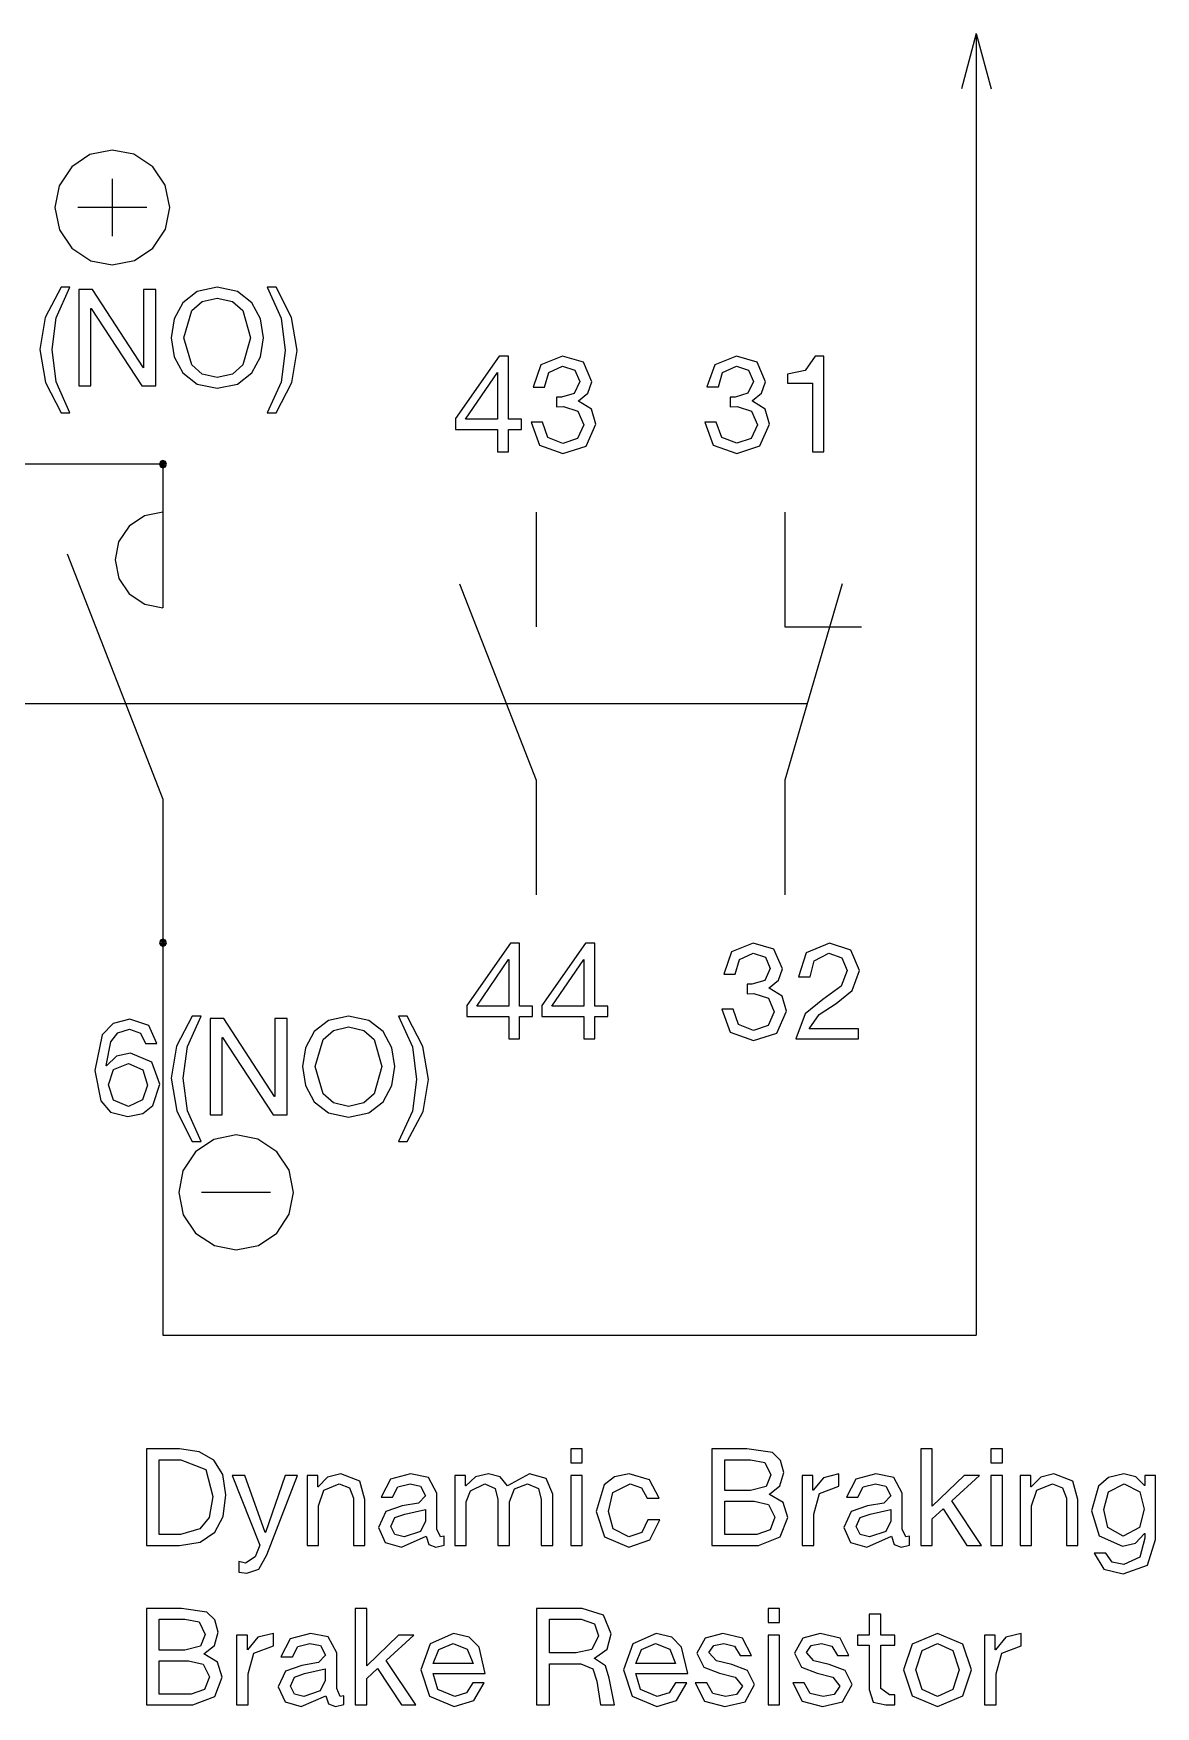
# Model space of a CAD drawing. Extents: x -212 to 220, y 7 to 294.
# Drawn here: x 71.04 to 96.81, y 205.69 to 244.12 of the extents above; entities that cross this region are included whole.
import ezdxf

# ---------------------------------------------------------------- set-up
doc = ezdxf.new("R2010")
doc.units = 0

msp = doc.modelspace()

# ---------------------------------------------------------------- linework, layer by layer
at = {"layer": 'Layer 1'}
for p, q in [((92.6968, 244.118), (92.355665, 242.844122)), ((92.6968, 244.118), (93.038641, 242.844122)), ((92.6968, 244.118), (92.6968, 214.221208)), ((72.340077, 241.335977), (71.92111, 241.053402)), ((72.8535, 241.439693), (72.340077, 241.335977)), ((73.349593, 241.34312), (72.8535, 241.439693)), ((73.78589, 241.053402), (73.349593, 241.34312)), ((71.92111, 241.053402), (71.630775, 240.616973)), ((74.068596, 240.634171), (73.78589, 241.053402)), ((71.630775, 240.616973), (71.534114, 240.121013)), ((72.8535, 240.78), (72.8535, 239.46132)), ((74.17218, 240.121013), (74.068596, 240.634171)), ((71.534114, 240.121013), (71.638051, 239.607369)), ((73.644779, 240.121013), (72.061868, 240.121013)), ((74.075608, 239.624258), (74.17218, 240.12066)), ((71.638051, 239.607369), (71.92111, 239.187917)), ((73.78589, 239.187917), (74.075608, 239.624258)), ((71.92111, 239.187917), (72.35701, 238.898508)), ((73.366923, 238.905519), (73.78589, 239.187917)), ((72.35701, 238.898508), (72.8535, 238.801979)), ((72.8535, 238.801979), (73.366923, 238.905519)), ((71.676117, 238.287926), (71.314383, 237.598048)), ((71.56398, 237.588746), (71.878689, 238.287926)), ((71.878689, 238.287926), (71.676117, 238.287926)), ((72.400619, 238.238317), (72.086427, 238.238317)), ((72.086427, 238.238317), (72.086427, 236.022437)), ((73.566436, 236.439981), (72.400619, 238.238317)), ((73.85169, 238.238317), (73.570571, 238.238317)), ((73.570571, 238.238317), (73.570571, 236.439981)), ((73.85169, 236.022437), (73.85169, 238.238317)), ((75.264521, 238.287926), (74.802664, 238.191356)), ((75.727024, 238.191356), (75.264521, 238.287926)), ((76.613273, 238.287926), (76.410702, 238.287926)), ((76.410702, 238.287926), (76.729028, 237.580994)), ((76.968806, 237.593397), (76.613273, 238.287926)), ((74.471806, 237.933944), (74.272723, 237.564135)), ((74.802664, 238.191356), (74.471806, 237.933944)), ((74.680579, 237.75256), (74.91829, 237.960557)), ((74.91829, 237.960557), (75.264521, 238.03988)), ((75.264521, 238.03988), (75.612496, 237.960557)), ((75.612496, 237.960557), (75.850014, 237.75256)), ((76.059303, 237.933944), (75.727024, 238.191356)), ((76.259807, 237.564135), (76.059303, 237.933944)), ((71.314383, 237.598048), (71.188293, 236.86166)), ((71.469412, 236.86166), (71.56398, 237.588746)), ((72.363412, 236.022437), (72.363412, 237.800102)), ((72.363412, 237.800102), (72.37168, 237.800102)), ((72.37168, 237.800102), (73.52923, 236.022437)), ((74.272723, 237.564135), (74.20619, 237.130377)), ((74.499711, 237.130377), (74.680579, 237.75256)), ((75.850014, 237.75256), (76.029331, 237.130377)), ((76.326986, 237.130377), (76.259807, 237.564135)), ((76.729028, 237.580994), (76.824112, 236.836855)), ((77.101097, 236.836855), (76.968806, 237.593397)), ((74.20619, 237.130377), (74.272723, 236.694229)), ((74.20619, 237.130377), (74.20619, 237.130377)), ((74.680579, 236.506127), (74.499711, 237.130377)), ((74.499711, 237.130377), (74.499711, 237.130377)), ((76.029331, 237.130377), (75.850014, 236.506127)), ((76.259807, 236.694229), (76.326986, 237.130377)), ((71.188293, 236.86166), (71.320584, 236.104602)), ((71.56398, 236.117004), (71.469412, 236.86166)), ((74.272723, 236.694229), (74.471806, 236.323193)), ((76.059303, 236.323193), (76.259807, 236.694229)), ((76.824112, 236.836855), (76.729028, 236.109253)), ((76.976558, 236.098401), (77.101097, 236.836855)), ((81.73954, 236.70886), (80.739087, 235.278459)), ((81.95038, 236.70886), (81.73954, 236.70886)), ((81.95038, 235.257789), (81.95038, 236.70886)), ((83.195779, 236.708861), (82.698653, 236.509908)), ((83.673268, 236.566752), (83.195779, 236.708861)), ((87.185324, 236.710144), (86.688198, 236.51119)), ((87.662814, 236.568034), (87.185324, 236.710144)), ((88.992962, 236.710145), (88.76817, 236.379416)), ((89.195533, 236.710145), (88.992962, 236.710145)), ((89.195533, 234.5108), (89.195533, 236.710145)), ((73.570571, 236.439981), (73.566436, 236.439981)), ((74.471806, 236.323193), (74.802664, 236.065328)), ((74.91829, 236.296709), (74.680579, 236.506127)), ((75.850014, 236.506127), (75.612496, 236.296709)), ((75.727024, 236.065328), (76.059303, 236.323193)), ((80.966463, 235.257789), (81.698199, 236.332656)), ((81.698199, 236.332656), (81.702333, 236.332656)), ((81.702333, 236.332656), (81.702333, 235.257789)), ((82.698653, 236.509908), (82.517786, 235.997795)), ((82.782368, 235.997795), (82.880553, 236.333691)), ((82.880553, 236.333691), (83.195779, 236.477352)), ((83.195779, 236.477352), (83.475865, 236.386401)), ((83.475865, 236.386401), (83.588519, 236.121818)), ((83.865504, 236.117684), (83.673268, 236.566752)), ((86.688198, 236.51119), (86.507331, 235.999078)), ((86.771914, 235.999078), (86.870099, 236.334974)), ((86.870099, 236.334974), (87.185324, 236.478634)), ((87.185324, 236.478634), (87.46541, 236.387684)), ((87.46541, 236.387684), (87.578064, 236.123101)), ((87.85505, 236.118967), (87.662814, 236.568034)), ((88.76817, 236.379416), (88.360444, 236.296734)), ((71.320584, 236.104602), (71.676117, 235.406455)), ((71.878689, 235.406455), (71.56398, 236.117004)), ((72.086427, 236.022437), (72.363412, 236.022437)), ((73.52923, 236.022437), (73.85169, 236.022437)), ((74.802664, 236.065328), (75.264521, 235.968693)), ((75.264521, 236.21674), (74.91829, 236.296709)), ((75.612496, 236.296709), (75.264521, 236.21674)), ((75.264521, 235.968693), (75.727024, 236.065328)), ((76.729028, 236.109253), (76.410702, 235.406455)), ((76.613273, 235.406455), (76.976558, 236.098401)), ((82.517786, 235.997795), (82.782368, 235.997795)), ((83.588519, 236.121818), (83.461395, 235.852068)), ((83.776621, 235.857236), (83.865504, 236.117684)), ((86.507331, 235.999078), (86.771914, 235.999078)), ((87.578064, 236.123101), (87.450941, 235.853351)), ((87.766166, 235.858518), (87.85505, 236.118967)), ((88.360444, 236.296734), (88.360444, 236.085895)), ((88.360444, 236.085895), (88.93095, 236.085895)), ((88.93095, 236.085895), (88.93095, 234.5108)), ((83.16684, 235.762151), (83.055219, 235.766286)), ((83.055219, 235.766286), (83.055219, 235.543042)), ((83.055219, 235.543042), (83.212315, 235.551311)), ((83.461395, 235.852068), (83.16684, 235.762151)), ((83.212315, 235.551311), (83.543561, 235.444341)), ((83.563714, 235.683603), (83.776621, 235.857236)), ((83.563714, 235.675334), (83.563714, 235.683603)), ((83.86137, 235.486199), (83.563714, 235.675334)), ((87.156386, 235.763434), (87.044765, 235.767568)), ((87.044765, 235.767568), (87.044765, 235.544327)), ((87.044765, 235.544327), (87.201861, 235.552595)), ((87.450941, 235.853351), (87.156386, 235.763434)), ((87.201861, 235.552595), (87.533106, 235.445625)), ((87.55326, 235.684886), (87.766166, 235.858518)), ((87.55326, 235.676618), (87.55326, 235.684886)), ((87.850915, 235.487483), (87.55326, 235.676618)), ((71.676117, 235.406455), (71.878689, 235.406455)), ((76.410702, 235.406455), (76.613273, 235.406455)), ((80.739087, 235.278459), (80.739087, 235.026279)), ((81.702333, 235.257789), (80.966463, 235.257789)), ((82.248035, 235.257789), (81.95038, 235.257789)), ((82.248035, 235.026279), (82.248035, 235.257789)), ((82.732759, 235.18751), (82.472311, 235.18751)), ((82.472311, 235.18751), (82.666097, 234.660928)), ((82.859883, 234.838695), (82.732759, 235.18751)), ((83.543561, 235.444341), (83.679469, 235.129632)), ((83.960588, 235.142035), (83.86137, 235.486199)), ((86.722305, 235.188794), (86.461856, 235.188794)), ((86.461856, 235.188794), (86.655642, 234.662212)), ((86.849428, 234.839978), (86.722305, 235.188794)), ((87.533106, 235.445625), (87.669015, 235.130916)), ((87.950134, 235.143318), (87.850915, 235.487483)), ((80.739087, 235.026279), (81.702333, 235.026279)), ((81.702333, 235.026279), (81.702333, 234.509516)), ((81.95038, 234.509516), (81.95038, 235.026279)), ((81.95038, 235.026279), (82.248035, 235.026279)), ((83.204047, 234.70382), (82.859883, 234.838695)), ((83.537876, 234.817507), (83.204047, 234.70382)), ((83.679469, 235.129632), (83.537876, 234.817507)), ((83.735796, 234.642841), (83.960588, 235.142035)), ((87.193593, 234.705103), (86.849428, 234.839978)), ((87.527422, 234.818791), (87.193593, 234.705103)), ((87.669015, 235.130916), (87.527422, 234.818791)), ((87.725342, 234.644125), (87.950134, 235.143318)), ((81.702333, 234.509516), (81.95038, 234.509516)), ((82.666097, 234.660928), (83.204047, 234.47231)), ((83.204047, 234.47231), (83.735796, 234.642841)), ((86.655642, 234.662212), (87.193593, 234.473593)), ((87.193593, 234.473593), (87.725342, 234.644125)), ((88.93095, 234.5108), (89.195533, 234.5108)), ((74.017113, 234.226), (69.9503, 234.226)), ((73.958855, 234.284308), (73.934514, 234.226099)), ((73.934514, 234.226099), (73.958855, 234.167891)), ((73.970497, 234.272666), (73.951094, 234.226099)), ((73.951094, 234.226099), (73.970497, 234.179533)), ((74.017416, 234.308649), (73.958855, 234.284308)), ((73.958855, 234.167891), (74.017416, 234.143902)), ((73.982139, 234.261377), (73.968027, 234.226099)), ((73.968027, 234.226099), (73.982139, 234.191175)), ((74.017416, 234.292069), (73.970497, 234.272666)), ((73.970497, 234.179533), (74.017416, 234.16013)), ((74.017416, 234.275841), (73.982139, 234.261377)), ((73.982139, 234.191175), (74.017416, 234.176711)), ((73.994133, 234.249736), (73.983902, 234.226099)), ((73.983902, 234.226099), (73.994133, 234.202816)), ((74.017416, 234.259261), (73.994133, 234.249736)), ((73.994133, 234.202816), (74.017416, 234.193291)), ((74.005422, 234.237741), (74.000836, 234.226099)), ((74.000836, 234.226099), (74.005422, 234.214458)), ((74.017416, 234.24268), (74.005422, 234.237741)), ((74.005422, 234.214458), (74.017416, 234.209872)), ((74.075624, 234.284308), (74.017416, 234.308649)), ((74.063983, 234.272666), (74.017416, 234.292069)), ((74.052341, 234.261377), (74.017416, 234.275841)), ((74.040699, 234.249736), (74.017416, 234.259261)), ((74.028352, 234.237741), (74.017416, 234.24268)), ((74.017416, 234.209872), (74.028352, 234.214458)), ((74.017416, 234.193291), (74.040699, 234.202816)), ((74.017416, 234.176711), (74.052341, 234.191175)), ((74.017416, 234.16013), (74.063983, 234.179533)), ((74.017416, 234.143902), (74.075624, 234.167891)), ((74.017473, 234.226166), (74.017473, 230.928759)), ((74.033644, 234.226099), (74.028352, 234.237741)), ((74.028352, 234.214458), (74.033644, 234.226099)), ((74.050224, 234.226099), (74.040699, 234.249736)), ((74.040699, 234.202816), (74.050224, 234.226099)), ((74.066805, 234.226099), (74.052341, 234.261377)), ((74.052341, 234.191175), (74.066805, 234.226099)), ((74.083033, 234.226099), (74.063983, 234.272666)), ((74.063983, 234.179533), (74.083033, 234.226099)), ((74.099613, 234.226099), (74.075624, 234.284308)), ((74.075624, 234.167891), (74.099613, 234.226099)), ((73.589554, 233.040659), (73.239952, 232.80518)), ((74.017473, 233.126913), (73.589554, 233.040659)), ((82.5847, 233.127), (82.5847, 230.488934)), ((88.300014, 233.126938), (88.300014, 230.488872)), ((73.239952, 232.80518), (72.998476, 232.441467)), ((71.818614, 232.163479), (74.017473, 226.532099)), ((72.998476, 232.441467), (72.917867, 232.028012)), ((72.917867, 232.028012), (73.004297, 231.600138)), ((73.004297, 231.600138), (73.239952, 231.250845)), ((80.826459, 231.477062), (82.5847, 226.9721)), ((89.6194, 231.477), (88.300014, 226.972038)), ((73.239952, 231.250845), (73.603445, 231.009369)), ((73.603445, 231.009369), (74.017473, 230.928759)), ((88.300014, 230.488872), (90.058255, 230.488872)), ((33.6785, 228.73), (88.815076, 228.73)), ((82.5847, 226.9721), (82.5847, 224.334033)), ((88.300014, 226.972038), (88.300014, 224.333971)), ((74.017473, 226.532099), (74.017473, 223.234693)), ((73.958855, 223.292835), (73.934514, 223.234626)), ((73.970497, 223.281546), (73.951094, 223.234626)), ((74.017416, 223.317176), (73.958855, 223.292835)), ((73.982139, 223.269904), (73.968027, 223.234626)), ((74.017416, 223.300596), (73.970497, 223.281546)), ((74.017416, 223.284015), (73.982139, 223.269904)), ((73.994133, 223.25791), (73.983902, 223.234626)), ((74.017416, 223.267788), (73.994133, 223.25791)), ((74.005422, 223.246268), (74.000836, 223.234626)), ((74.017416, 223.251207), (74.005422, 223.246268)), ((74.075624, 223.292835), (74.017416, 223.317176)), ((74.063983, 223.281546), (74.017416, 223.300596)), ((74.052341, 223.269904), (74.017416, 223.284015)), ((74.040699, 223.25791), (74.017416, 223.267788)), ((74.028352, 223.246268), (74.017416, 223.251207)), ((74.033644, 223.234626), (74.028352, 223.246268)), ((74.050224, 223.234626), (74.040699, 223.25791)), ((74.066805, 223.234626), (74.052341, 223.269904)), ((74.083033, 223.234626), (74.063983, 223.281546)), ((74.099613, 223.234626), (74.075624, 223.292835)), ((73.934514, 223.234626), (73.958855, 223.176771)), ((73.951094, 223.234626), (73.970497, 223.188413)), ((73.958855, 223.176771), (74.017416, 223.152429)), ((73.968027, 223.234626), (73.982139, 223.199702)), ((73.970497, 223.188413), (74.017416, 223.168657)), ((73.982139, 223.199702), (74.017416, 223.185238)), ((73.983902, 223.234626), (73.994133, 223.211343)), ((73.994133, 223.211343), (74.017416, 223.201818)), ((74.000836, 223.234626), (74.005422, 223.222985)), ((74.005422, 223.222985), (74.017416, 223.218399)), ((74.017113, 223.234527), (74.017113, 214.221427)), ((74.017416, 223.218399), (74.028352, 223.222985)), ((74.017416, 223.201818), (74.040699, 223.211343)), ((74.017416, 223.185238), (74.052341, 223.199702)), ((74.017416, 223.168657), (74.063983, 223.188413)), ((74.017416, 223.152429), (74.075624, 223.176771)), ((74.028352, 223.222985), (74.033644, 223.234626)), ((74.040699, 223.211343), (74.050224, 223.234626)), ((74.052341, 223.199702), (74.066805, 223.234626)), ((74.063983, 223.188413), (74.083033, 223.234626)), ((74.075624, 223.176771), (74.099613, 223.234626)), ((81.996888, 223.227542), (80.996435, 221.797141)), ((82.207728, 223.227542), (81.996888, 223.227542)), ((82.207728, 221.776471), (82.207728, 223.227542)), ((83.721844, 223.227542), (82.72139, 221.797141)), ((83.932683, 223.227542), (83.721844, 223.227542)), ((83.932683, 221.776471), (83.932683, 223.227542)), ((87.075637, 223.028588), (86.89477, 222.516475)), ((87.572763, 223.227542), (87.075637, 223.028588)), ((87.257538, 222.852372), (87.572763, 222.996032)), ((88.050252, 223.085432), (87.572763, 223.227542)), ((87.572763, 222.996032), (87.852849, 222.905081)), ((87.852849, 222.905081), (87.965503, 222.640499)), ((88.242488, 222.636365), (88.050252, 223.085432)), ((88.787673, 223.006367), (88.615591, 222.45033)), ((89.322523, 223.227542), (88.787673, 223.006367)), ((88.975258, 222.820849), (89.305987, 222.996032)), ((89.305987, 222.996032), (89.60726, 222.885962)), ((89.811898, 223.064762), (89.322523, 223.227542)), ((89.60726, 222.885962), (89.7318, 222.599158)), ((90.012919, 222.595024), (89.811898, 223.064762)), ((81.223811, 221.776471), (81.955547, 222.851338)), ((81.955547, 222.851338), (81.959682, 222.851338)), ((81.959682, 222.851338), (81.959682, 221.776471)), ((82.948766, 221.776471), (83.680503, 222.851338)), ((83.680503, 222.851338), (83.684637, 222.851338)), ((83.684637, 222.851338), (83.684637, 221.776471)), ((86.89477, 222.516475), (87.159353, 222.516475)), ((87.159353, 222.516475), (87.257538, 222.852372)), ((87.965503, 222.640499), (87.838379, 222.370748)), ((88.153605, 222.375916), (88.242488, 222.636365)), ((88.880174, 222.45033), (88.975258, 222.820849)), ((89.7318, 222.599158), (89.590207, 222.23484)), ((89.848588, 222.136655), (90.012919, 222.595024)), ((87.543824, 222.280831), (87.432204, 222.284966)), ((87.432204, 222.284966), (87.432204, 222.061724)), ((87.838379, 222.370748), (87.543824, 222.280831)), ((87.940699, 222.202283), (88.153605, 222.375916)), ((87.940699, 222.194015), (87.940699, 222.202283)), ((88.238354, 222.00488), (87.940699, 222.194015)), ((88.615591, 222.45033), (88.880174, 222.45033)), ((89.590207, 222.23484), (89.169561, 221.929433)), ((89.479619, 221.842617), (89.848588, 222.136655)), ((80.996435, 221.797141), (80.996435, 221.544961)), ((81.959682, 221.776471), (81.223811, 221.776471)), ((82.505383, 221.776471), (82.207728, 221.776471)), ((82.505383, 221.544961), (82.505383, 221.776471)), ((82.72139, 221.797141), (82.72139, 221.544961)), ((83.684637, 221.776471), (82.948766, 221.776471)), ((84.230339, 221.776471), (83.932683, 221.776471)), ((84.230339, 221.544961), (84.230339, 221.776471)), ((87.109743, 221.706191), (86.849295, 221.706191)), ((86.849295, 221.706191), (87.04308, 221.179609)), ((87.236867, 221.357376), (87.109743, 221.706191)), ((87.432204, 222.061724), (87.589299, 222.069992)), ((87.589299, 222.069992), (87.920545, 221.963022)), ((87.920545, 221.963022), (88.056453, 221.648314)), ((88.337573, 221.660716), (88.238354, 222.00488)), ((89.169561, 221.929433), (88.762352, 221.601288)), ((89.085846, 221.589919), (89.479619, 221.842617)), ((72.870163, 221.383569), (72.622311, 221.12002)), ((73.25948, 221.482788), (72.870163, 221.383569)), ((73.695111, 221.334993), (73.25948, 221.482788)), ((73.879596, 220.920549), (73.695111, 221.334993)), ((74.690914, 221.548933), (74.32918, 220.859054)), ((74.578776, 220.849753), (74.893485, 221.548933)), ((74.893485, 221.548933), (74.690914, 221.548933)), ((75.102258, 221.499324), (75.102257, 219.283444)), ((75.41645, 221.499324), (75.102258, 221.499324)), ((76.582267, 219.700988), (75.41645, 221.499324)), ((76.867521, 221.499324), (76.586402, 221.499324)), ((76.586402, 221.499324), (76.586402, 219.700988)), ((76.867521, 219.283444), (76.867521, 221.499324)), ((77.818494, 221.452363), (77.487636, 221.194951)), ((78.280351, 221.548933), (77.818494, 221.452363)), ((78.742854, 221.452363), (78.280351, 221.548933)), ((79.075133, 221.194951), (78.742854, 221.452363)), ((79.629103, 221.548933), (79.426532, 221.548933)), ((79.426532, 221.548933), (79.744858, 220.842001)), ((79.984636, 220.854404), (79.629103, 221.548933)), ((80.996435, 221.544961), (81.959681, 221.544961)), ((81.959681, 221.544961), (81.959681, 221.028198)), ((82.207728, 221.028198), (82.207728, 221.544961)), ((82.207728, 221.544961), (82.505383, 221.544961)), ((82.72139, 221.544961), (83.684637, 221.544961)), ((83.684637, 221.544961), (83.684637, 221.028198)), ((83.932683, 221.028198), (83.932683, 221.544961)), ((83.932683, 221.544961), (84.230339, 221.544961)), ((87.581031, 221.222501), (87.236867, 221.357376)), ((87.91486, 221.336189), (87.581031, 221.222501)), ((88.056453, 221.648314), (87.91486, 221.336189)), ((88.112781, 221.161523), (88.337573, 221.660716)), ((88.762352, 221.601288), (88.55358, 221.028198)), ((88.859503, 221.259708), (89.085846, 221.589919)), ((72.622311, 221.12002), (72.453329, 220.304568)), ((72.713778, 220.416189), (72.817647, 220.960858)), ((72.817647, 220.960858), (72.977133, 221.168468)), ((72.977133, 221.168468), (73.247078, 221.251279)), ((73.247078, 221.251279), (73.502875, 221.160329)), ((73.502875, 221.160329), (73.619147, 220.92055)), ((75.379242, 219.283444), (75.379242, 221.061109)), ((75.379242, 221.061109), (75.387511, 221.061109)), ((75.387511, 221.061109), (76.545061, 219.283444)), ((77.487636, 221.194951), (77.288553, 220.825142)), ((77.515541, 220.391384), (77.696408, 221.013567)), ((77.696408, 221.013567), (77.93412, 221.221564)), ((77.93412, 221.221564), (78.280351, 221.300887)), ((78.280351, 221.300887), (78.628326, 221.221564)), ((78.628326, 221.221564), (78.865844, 221.013567)), ((78.865844, 221.013567), (79.045161, 220.391384)), ((79.275637, 220.825142), (79.075133, 221.194951)), ((81.959681, 221.028198), (82.207728, 221.028198)), ((83.684637, 221.028198), (83.932683, 221.028198)), ((87.04308, 221.179609), (87.581031, 220.990991)), ((87.581031, 220.990991), (88.112781, 221.161523)), ((88.55358, 221.028198), (89.988114, 221.028198)), ((89.988114, 221.259708), (88.859503, 221.259708)), ((89.988114, 221.028198), (89.988114, 221.259708)), ((72.953556, 220.628578), (72.722046, 220.40792)), ((73.271882, 220.697308), (72.953556, 220.628578)), ((73.764874, 220.493703), (73.271882, 220.697308)), ((73.619147, 220.92055), (73.879596, 220.920549)), ((74.32918, 220.859054), (74.203089, 220.122667)), ((74.484209, 220.122667), (74.578776, 220.849753)), ((77.288553, 220.825142), (77.22202, 220.391384)), ((79.342816, 220.391384), (79.275637, 220.825142)), ((79.744858, 220.842001), (79.839942, 220.097862)), ((80.116927, 220.097862), (79.984636, 220.854404)), ((72.453329, 220.304568), (72.586654, 219.60177)), ((72.722046, 220.40792), (72.713778, 220.416189)), ((72.763387, 219.969705), (72.881209, 220.321621)), ((72.881209, 220.321621), (73.222273, 220.465798)), ((73.222273, 220.465798), (73.555068, 220.318003)), ((73.222273, 220.465798), (73.222273, 220.465798)), ((73.555068, 220.318003), (73.664622, 219.965571)), ((73.941607, 219.986241), (73.764874, 220.493703)), ((77.22202, 220.391384), (77.288553, 219.955236)), ((77.22202, 220.391384), (77.22202, 220.391384)), ((77.696408, 219.767134), (77.515541, 220.391384)), ((77.515541, 220.391384), (77.515541, 220.391384)), ((79.045161, 220.391384), (78.865844, 219.767134)), ((79.275637, 219.955236), (79.342816, 220.391384)), ((72.88431, 219.621407), (72.763387, 219.969705)), ((73.664622, 219.965571), (73.550418, 219.62399)), ((73.783478, 219.495316), (73.941607, 219.986241)), ((74.203089, 220.122667), (74.335381, 219.365609)), ((74.578776, 219.378011), (74.484209, 220.122667)), ((77.288553, 219.955236), (77.487636, 219.5842)), ((79.075133, 219.5842), (79.275637, 219.955236)), ((79.839942, 220.097862), (79.744858, 219.37026)), ((79.992387, 219.359408), (80.116927, 220.097862)), ((72.586654, 219.60177), (72.816097, 219.346489)), ((73.222273, 219.477746), (72.88431, 219.621407)), ((73.550418, 219.62399), (73.222273, 219.477746)), ((73.557911, 219.316516), (73.783478, 219.495316)), ((76.586402, 219.700988), (76.582267, 219.700988)), ((77.487636, 219.5842), (77.818494, 219.326335)), ((77.93412, 219.557716), (77.696408, 219.767134)), ((78.280351, 219.477746), (77.93412, 219.557716)), ((78.628326, 219.557716), (78.280351, 219.477746)), ((78.865844, 219.767134), (78.628326, 219.557716)), ((78.742854, 219.326335), (79.075133, 219.5842)), ((72.816097, 219.346489), (73.209871, 219.246237)), ((73.209871, 219.246237), (73.557911, 219.316516)), ((74.335381, 219.365609), (74.690914, 218.667462)), ((74.893485, 218.667462), (74.578776, 219.378011)), ((75.102257, 219.283444), (75.379242, 219.283444)), ((76.545061, 219.283444), (76.867521, 219.283444)), ((77.818494, 219.326335), (78.280351, 219.2297)), ((78.280351, 219.2297), (78.742854, 219.326335)), ((79.744858, 219.37026), (79.426532, 218.667462)), ((79.629103, 218.667462), (79.992387, 219.359408)), ((74.690914, 218.667462), (74.893485, 218.667462)), ((75.183758, 218.716501), (74.764571, 218.433927)), ((75.696608, 218.820218), (75.183758, 218.716501)), ((76.193318, 218.723645), (75.696608, 218.820218)), ((76.629703, 218.433927), (76.193318, 218.723645)), ((79.426532, 218.667462), (79.629103, 218.667462)), ((74.764571, 218.433927), (74.474544, 217.997586)), ((76.91241, 218.014651), (76.629703, 218.433927)), ((74.474544, 217.997586), (74.377927, 217.501184)), ((77.015994, 217.501184), (76.91241, 218.014651)), ((74.377927, 217.501184), (74.481688, 216.987717)), ((76.488239, 217.501184), (74.905329, 217.501184)), ((76.919421, 217.004783), (77.015994, 217.501184)), ((74.481688, 216.987717), (74.764571, 216.568442)), ((76.629703, 216.568442), (76.919421, 217.004783)), ((74.764571, 216.568442), (75.200559, 216.279033)), ((76.210251, 216.286044), (76.629703, 216.568442)), ((75.200559, 216.279033), (75.696608, 216.182504)), ((75.696608, 216.182504), (76.210251, 216.286044)), ((74.017246, 214.22112), (92.696788, 214.22112)), ((74.394535, 211.611127), (73.637994, 211.611127)), ((73.637994, 211.611127), (73.637994, 209.395246)), ((73.931516, 211.363081), (74.427608, 211.363081)), ((73.931516, 209.643293), (73.931516, 211.363081)), ((74.848964, 211.546402), (74.394535, 211.611127)), ((74.427608, 211.363081), (74.998632, 211.136222)), ((75.183633, 211.350678), (74.848964, 211.546402)), ((75.390403, 211.021629), (75.183633, 211.350678)), ((83.64563, 211.611127), (83.381047, 211.611127)), ((83.381047, 211.611127), (83.381047, 211.288667)), ((83.64563, 211.288667), (83.64563, 211.611127)), ((87.428336, 211.611127), (86.62632, 211.611127)), ((86.62632, 211.611127), (86.62632, 209.395246)), ((86.919842, 211.363081), (87.506884, 211.363081)), ((86.919842, 210.656149), (86.919842, 211.363081)), ((88.01538, 211.528445), (87.428336, 211.611127)), ((87.506884, 211.363081), (87.838647, 211.302103)), ((88.199864, 211.346544), (88.01538, 211.528445)), ((88.275828, 211.065425), (88.199864, 211.346544)), ((91.685432, 211.611127), (91.420849, 211.611127)), ((91.420849, 211.611127), (91.420849, 209.395246)), ((91.685432, 210.296481), (91.685432, 211.611127)), ((93.295666, 211.611127), (93.031083, 211.611127)), ((93.031083, 211.611127), (93.031083, 211.288667)), ((93.295666, 211.288667), (93.295666, 211.611127)), ((74.998632, 211.136222), (75.163479, 210.515589)), ((75.461135, 210.55693), (75.390403, 211.021629)), ((75.900383, 210.999279), (75.602728, 210.999279)), ((75.602728, 210.999279), (76.23938, 209.403515)), ((76.367537, 209.688768), (75.900383, 210.999279)), ((76.826423, 210.999279), (76.375806, 209.688768)), ((76.404744, 209.180273), (77.103408, 210.999279)), ((77.103408, 210.999279), (76.826423, 210.999279)), ((77.575729, 210.999279), (77.327683, 210.999279)), ((77.327683, 210.999279), (77.327683, 209.395246)), ((77.575729, 210.742965), (77.575729, 210.999279)), ((77.799488, 210.964139), (77.583998, 210.742965)), ((78.104895, 211.036486), (77.799488, 210.964139)), ((78.537943, 210.871639), (78.104895, 211.036486)), ((79.705827, 211.036486), (79.239707, 210.916597)), ((80.116138, 210.956388), (79.705827, 211.036486)), ((80.309407, 210.594137), (80.116138, 210.956388)), ((80.966729, 210.999279), (80.718682, 210.999279)), ((80.718682, 210.999279), (80.718683, 209.395246)), ((80.966729, 210.763635), (80.966729, 210.999279)), ((81.194622, 210.966723), (80.974998, 210.763635)), ((81.491761, 211.036486), (81.194622, 210.966723)), ((81.760478, 210.972924), (81.491761, 211.036486)), ((81.929976, 210.763635), (81.760478, 210.972924)), ((82.434337, 211.036486), (81.929976, 210.763635)), ((82.820359, 210.928483), (82.434337, 211.036486)), ((83.381047, 211.288667), (83.64563, 211.288667)), ((83.64563, 210.999279), (83.381047, 210.999279)), ((83.381047, 210.999279), (83.381047, 209.395246)), ((83.64563, 209.395246), (83.64563, 210.999279)), ((84.389834, 210.969565), (84.153608, 210.786373)), ((84.722564, 211.036486), (84.389834, 210.969565)), ((85.190235, 210.903678), (84.722564, 211.036486)), ((87.838647, 211.302103), (87.978173, 211.011682)), ((87.978173, 211.011682), (87.868102, 210.747099)), ((88.187978, 210.761568), (88.275828, 211.065425)), ((88.945553, 210.999279), (88.697507, 210.999279)), ((88.697507, 210.999279), (88.697507, 209.395246)), ((88.945553, 210.660283), (88.945553, 210.999279)), ((89.186365, 210.947603), (88.949687, 210.660283)), ((89.540864, 211.036486), (89.186365, 210.947603)), ((89.540864, 210.755367), (89.540864, 211.036486)), ((90.39249, 211.036486), (89.92637, 210.916597)), ((90.8028, 210.956388), (90.39249, 211.036486)), ((90.996069, 210.594137), (90.8028, 210.956388)), ((92.417168, 210.999279), (91.685432, 210.296481)), ((92.131915, 210.41637), (92.768567, 210.999279)), ((92.768567, 210.999279), (92.417168, 210.999279)), ((93.031083, 211.288667), (93.295666, 211.288667)), ((93.295666, 210.999279), (93.031083, 210.999279)), ((93.031083, 210.999279), (93.031083, 209.395246)), ((93.295666, 209.395246), (93.295666, 210.999279)), ((93.95092, 210.999279), (93.702875, 210.999279)), ((93.702875, 210.999279), (93.702875, 209.395246)), ((93.95092, 210.742965), (93.95092, 210.999279)), ((94.17468, 210.964139), (93.959189, 210.742965)), ((94.480087, 211.036486), (94.17468, 210.964139)), ((94.913134, 210.871639), (94.480087, 211.036486)), ((95.731687, 210.957551), (95.503278, 210.755367)), ((96.081019, 211.036486), (95.731687, 210.957551)), ((96.361105, 210.96879), (96.081019, 211.036486)), ((96.560575, 210.767769), (96.361105, 210.96879)), ((96.812756, 210.999279), (96.56471, 210.999279)), ((96.56471, 210.999279), (96.56471, 210.767769)), ((96.812756, 209.531672), (96.812756, 210.999279)), ((77.583998, 210.742965), (77.575729, 210.742965)), ((77.592266, 210.300615), (77.709055, 210.661316)), ((77.709055, 210.661316), (78.067688, 210.804976)), ((78.067688, 210.804976), (78.303332, 210.71661)), ((78.303332, 210.71661), (78.390148, 210.482516)), ((78.654731, 210.449443), (78.537943, 210.871639)), ((79.239707, 210.916597), (79.027834, 210.499053)), ((79.292417, 210.499053), (79.413857, 210.740381)), ((79.413857, 210.740381), (79.693425, 210.804976)), ((79.693425, 210.804976), (79.933203, 210.757434)), ((79.933203, 210.757434), (80.048958, 210.536259)), ((80.309407, 209.77145), (80.309407, 210.594137)), ((80.974998, 210.763635), (80.966729, 210.763635)), ((80.983266, 210.3957), (81.079901, 210.645297)), ((81.079901, 210.645297), (81.409079, 210.804976)), ((81.409079, 210.804976), (81.64834, 210.704208)), ((81.64834, 210.704208), (81.710869, 210.445309)), ((81.975451, 210.3957), (82.089656, 210.693356)), ((82.089656, 210.693356), (82.392996, 210.804976)), ((82.392996, 210.804976), (82.644143, 210.699557)), ((82.644143, 210.699557), (82.703054, 210.445309)), ((82.967637, 210.569332), (82.820359, 210.928483)), ((82.967637, 209.395246), (82.967637, 210.569332)), ((84.153608, 210.786373), (83.966023, 210.176592)), ((84.247142, 210.176592), (84.352562, 210.613257)), ((84.352562, 210.613257), (84.743235, 210.804976)), ((84.743235, 210.804976), (85.009885, 210.71971)), ((85.009885, 210.71971), (85.140109, 210.482516)), ((85.41296, 210.482516), (85.190235, 210.903678)), ((87.506884, 210.656149), (86.919842, 210.656149)), ((87.868102, 210.747099), (87.506884, 210.656149)), ((87.9451, 210.569332), (88.187978, 210.761568)), ((87.9451, 210.565198), (87.9451, 210.569332)), ((88.258258, 210.379163), (87.9451, 210.565198)), ((88.949687, 210.660283), (88.945553, 210.660283)), ((88.96209, 210.110447), (89.091797, 210.584835)), ((89.091797, 210.584835), (89.540864, 210.755367)), ((89.92637, 210.916597), (89.714497, 210.499053)), ((89.97908, 210.499053), (90.100519, 210.740381)), ((90.100519, 210.740381), (90.380088, 210.804976)), ((90.380088, 210.804976), (90.619866, 210.757434)), ((90.619866, 210.757434), (90.735621, 210.536259)), ((90.996069, 209.77145), (90.996069, 210.594137)), ((93.959189, 210.742965), (93.95092, 210.742965)), ((93.967458, 210.300615), (94.084246, 210.661316)), ((94.084246, 210.661316), (94.44288, 210.804976)), ((94.44288, 210.804976), (94.678524, 210.71661)), ((94.678524, 210.71661), (94.76534, 210.482516)), ((95.029923, 210.449443), (94.913134, 210.871639)), ((95.503278, 210.755367), (95.341014, 210.188995)), ((95.622134, 210.222067), (95.732204, 210.628243)), ((95.732204, 210.628243), (96.093422, 210.804976)), ((96.093422, 210.804976), (96.448438, 210.623076)), ((96.448438, 210.623076), (96.552307, 210.230336)), ((96.56471, 210.767769), (96.560575, 210.767769)), ((75.163479, 210.515589), (75.075694, 210.03571)), ((75.398542, 210.061483), (75.461135, 210.55693)), ((77.592266, 209.395246), (77.592266, 210.300615)), ((78.390148, 210.482516), (78.390148, 209.395246)), ((78.654731, 209.395246), (78.654731, 210.449443)), ((79.027834, 210.499053), (79.292417, 210.499053)), ((79.50739, 210.300615), (79.134288, 210.170908)), ((79.888245, 210.365728), (79.50739, 210.300615)), ((79.569402, 210.114581), (80.044824, 210.222067)), ((80.048958, 210.536259), (79.888245, 210.365728)), ((80.044824, 210.222067), (80.044824, 209.953351)), ((80.983266, 209.395246), (80.983266, 210.3957)), ((81.710869, 210.445309), (81.710869, 209.395246)), ((81.975451, 209.395246), (81.975451, 210.3957)), ((82.703054, 210.445309), (82.703054, 209.395246)), ((85.140109, 210.482516), (85.41296, 210.482516)), ((86.919842, 210.408102), (87.593701, 210.408102)), ((86.919842, 209.643293), (86.919842, 210.408102)), ((87.593701, 210.408102), (87.926496, 210.332655)), ((87.926496, 210.332655), (88.073257, 210.040167)), ((88.366778, 210.031899), (88.258258, 210.379163)), ((89.714497, 210.499053), (89.97908, 210.499053)), ((90.194053, 210.300615), (89.82095, 210.170908)), ((90.574908, 210.365728), (90.194053, 210.300615)), ((90.256065, 210.114581), (90.731487, 210.222067)), ((90.735621, 210.536259), (90.574908, 210.365728)), ((90.731487, 210.222067), (90.731487, 209.953351)), ((91.685432, 210.00296), (91.933478, 210.23447)), ((91.933478, 210.23447), (92.47918, 209.395246)), ((92.814043, 209.395246), (92.131915, 210.41637)), ((93.967458, 209.395246), (93.967458, 210.300615)), ((94.76534, 210.482516), (94.76534, 209.395246)), ((95.029923, 209.395246), (95.029923, 210.449443)), ((95.341014, 210.188995), (95.520331, 209.617455)), ((95.717218, 209.807623), (95.622134, 210.222067)), ((96.552307, 210.230336), (96.442753, 209.807107)), ((75.075694, 210.03571), (74.867374, 209.774034)), ((75.205337, 209.697036), (75.398542, 210.061483)), ((79.134288, 210.170908), (78.965823, 209.808657)), ((78.965823, 209.808657), (79.121885, 209.463976)), ((79.246942, 209.825193), (79.34306, 210.033449)), ((79.34151, 209.642259), (79.246942, 209.825193)), ((79.34306, 210.033449), (79.569402, 210.114581)), ((80.044824, 209.953351), (79.931136, 209.71719)), ((83.966023, 210.176592), (84.157742, 209.589033)), ((84.355146, 209.773), (84.247142, 210.176592)), ((85.152511, 209.982289), (85.015569, 209.694452)), ((85.425363, 209.982289), (85.152511, 209.982289)), ((85.19902, 209.522887), (85.425363, 209.982289)), ((88.073257, 210.040167), (87.960603, 209.751813)), ((88.19573, 209.5911), (88.366778, 210.031899)), ((88.96209, 209.395246), (88.96209, 210.110447)), ((89.82095, 210.170908), (89.652485, 209.808657)), ((89.652485, 209.808657), (89.808548, 209.463976)), ((89.933605, 209.825193), (90.029723, 210.033449)), ((90.028172, 209.642259), (89.933605, 209.825193)), ((90.029723, 210.033449), (90.256065, 210.114581)), ((90.731487, 209.953351), (90.617799, 209.71719)), ((91.685432, 209.395246), (91.685432, 210.00296)), ((96.072751, 209.61022), (95.717218, 209.807623)), ((96.442753, 209.807107), (96.072751, 209.61022)), ((74.41934, 209.643293), (73.931516, 209.643293)), ((74.394535, 209.395246), (74.873381, 209.472115)), ((74.867374, 209.774034), (74.41934, 209.643293)), ((74.873381, 209.472115), (75.205337, 209.697036)), ((76.375806, 209.688768), (76.367537, 209.688768)), ((79.121885, 209.463976), (79.494988, 209.358039)), ((79.557, 209.589549), (79.34151, 209.642259)), ((79.494988, 209.358039), (80.061361, 209.606086)), ((79.931136, 209.71719), (79.557, 209.589549)), ((80.061361, 209.606086), (80.121822, 209.41695)), ((80.121822, 209.41695), (80.284602, 209.358039)), ((80.392089, 209.589549), (80.309407, 209.77145)), ((80.474771, 209.606086), (80.392089, 209.589549)), ((80.474771, 209.403515), (80.474771, 209.606086)), ((84.157742, 209.589033), (84.71843, 209.358039)), ((84.714296, 209.589549), (84.355146, 209.773)), ((85.015569, 209.694452), (84.714296, 209.589549)), ((84.71843, 209.358039), (85.19902, 209.522887)), ((87.655712, 209.643293), (86.919842, 209.643293)), ((87.960603, 209.751813), (87.655712, 209.643293)), ((87.692919, 209.395246), (88.19573, 209.5911)), ((89.808548, 209.463976), (90.181651, 209.358039)), ((90.243662, 209.589549), (90.028172, 209.642259)), ((90.181651, 209.358039), (90.748023, 209.606086)), ((90.617799, 209.71719), (90.243662, 209.589549)), ((90.748023, 209.606086), (90.808484, 209.41695)), ((90.808484, 209.41695), (90.971265, 209.358039)), ((91.078752, 209.589549), (90.996069, 209.77145)), ((91.161434, 209.606086), (91.078752, 209.589549)), ((91.161434, 209.403515), (91.161434, 209.606086)), ((95.520331, 209.617455), (96.056214, 209.374576)), ((96.056214, 209.374576), (96.349736, 209.448473)), ((96.072751, 209.61022), (96.072751, 209.61022)), ((96.349736, 209.448473), (96.556441, 209.668097)), ((96.56471, 209.564745), (96.453089, 209.122395)), ((96.556441, 209.668097), (96.56471, 209.668097)), ((96.56471, 209.668097), (96.56471, 209.564745)), ((96.629822, 208.941528), (96.812756, 209.531672)), ((73.637994, 209.395246), (74.394535, 209.395246)), ((76.131893, 209.130664), (75.912786, 208.98597)), ((76.23938, 209.403515), (76.131893, 209.130664)), ((76.216642, 208.849545), (76.404744, 209.180273)), ((77.327683, 209.395246), (77.592266, 209.395246)), ((78.390148, 209.395246), (78.654731, 209.395246)), ((80.284602, 209.358039), (80.474771, 209.403515)), ((80.718683, 209.395246), (80.983266, 209.395246)), ((81.710869, 209.395246), (81.975451, 209.395246)), ((82.703054, 209.395246), (82.967637, 209.395246)), ((83.381047, 209.395246), (83.64563, 209.395246)), ((86.62632, 209.395246), (87.692919, 209.395246)), ((88.697507, 209.395246), (88.96209, 209.395246)), ((90.971265, 209.358039), (91.161434, 209.403515)), ((91.420849, 209.395246), (91.685432, 209.395246)), ((92.47918, 209.395246), (92.814043, 209.395246)), ((93.031083, 209.395246), (93.295666, 209.395246)), ((93.702875, 209.395246), (93.967458, 209.395246)), ((94.76534, 209.395246), (95.029923, 209.395246)), ((95.667609, 209.213346), (95.403026, 209.213346)), ((95.403026, 209.213346), (95.628851, 208.847477)), ((95.813853, 209.011808), (95.667609, 209.213346)), ((96.453089, 209.122395), (96.08102, 208.952897)), ((75.912786, 208.98597), (75.759824, 209.023177)), ((75.759824, 209.023177), (75.759824, 208.779265)), ((75.759824, 208.779265), (75.941724, 208.75446)), ((75.941724, 208.75446), (76.216642, 208.849545)), ((95.628851, 208.847477), (96.068617, 208.742058)), ((96.08102, 208.952897), (95.813853, 209.011808)), ((96.068617, 208.742058), (96.629822, 208.941528)), ((74.440011, 207.947218), (73.637994, 207.947218)), ((73.637994, 207.947218), (73.637994, 205.731337)), ((75.027054, 207.864536), (74.440011, 207.947218)), ((78.698139, 207.947218), (78.433557, 207.947218)), ((78.433557, 207.947218), (78.433557, 205.731337)), ((78.698139, 206.632572), (78.698139, 207.947218)), ((83.641496, 207.947218), (82.599701, 207.947218)), ((82.599701, 207.947218), (82.599701, 205.731337)), ((84.131387, 207.789088), (83.641496, 207.947218)), ((88.177643, 207.947218), (87.91306, 207.947218)), ((87.91306, 207.947218), (87.91306, 207.624758)), ((88.177643, 207.624758), (88.177643, 207.947218)), ((73.931516, 207.699172), (74.518559, 207.699172)), ((73.931516, 206.99224), (73.931516, 207.699172)), ((74.518559, 207.699172), (74.850321, 207.638193)), ((74.850321, 207.638193), (74.989847, 207.347773)), ((75.211538, 207.682635), (75.027054, 207.864536)), ((75.287502, 207.401516), (75.211538, 207.682635)), ((82.893223, 206.926094), (82.893223, 207.699172)), ((82.893223, 207.699172), (83.624959, 207.699172)), ((83.624959, 207.699172), (83.925199, 207.591168)), ((83.925199, 207.591168), (84.017699, 207.318834)), ((84.311221, 207.364309), (84.131387, 207.789088)), ((87.91306, 207.624758), (88.177643, 207.624758)), ((90.504111, 207.814926), (90.239528, 207.814926)), ((90.239528, 207.814926), (90.239528, 207.33537)), ((90.504111, 207.33537), (90.504111, 207.814926)), ((74.989847, 207.347773), (74.879776, 207.08319)), ((75.199652, 207.097659), (75.287502, 207.401516)), ((75.957227, 207.33537), (75.709181, 207.33537)), ((75.709181, 207.33537), (75.709181, 205.731337)), ((75.957227, 206.996374), (75.957227, 207.33537)), ((76.198039, 207.283694), (75.961361, 206.996374)), ((76.552539, 207.372577), (76.198039, 207.283694)), ((76.552539, 207.091458), (76.552539, 207.372577)), ((76.938044, 207.252688), (76.726171, 206.835144)), ((77.404164, 207.372577), (76.938044, 207.252688)), ((77.112194, 207.076472), (77.391762, 207.141067)), ((77.391762, 207.141067), (77.63154, 207.093525)), ((77.814474, 207.292479), (77.404164, 207.372577)), ((78.007743, 206.930228), (77.814474, 207.292479)), ((79.429876, 207.33537), (78.698139, 206.632572)), ((79.144623, 206.752461), (79.781275, 207.33537)), ((79.781275, 207.33537), (79.429876, 207.33537)), ((80.152828, 207.134866), (79.939404, 206.537488)), ((80.691812, 207.372577), (80.152828, 207.134866)), ((80.352297, 207.005159), (80.679409, 207.141067)), ((80.679409, 207.141067), (81.00187, 207.008259)), ((81.048507, 207.283823), (80.691812, 207.372577)), ((81.275754, 207.059419), (81.048507, 207.283823)), ((84.017699, 207.318834), (83.865254, 207.001541)), ((84.219754, 207.013943), (84.311221, 207.364309)), ((84.805763, 207.134866), (84.59234, 206.537488)), ((85.344747, 207.372577), (84.805763, 207.134866)), ((85.005233, 207.005159), (85.332345, 207.141067)), ((85.332345, 207.141067), (85.654805, 207.008259)), ((85.701443, 207.283823), (85.344747, 207.372577)), ((85.92869, 207.059419), (85.701443, 207.283823)), ((86.472841, 207.266124), (86.279055, 206.917826)), ((86.874367, 207.372577), (86.472841, 207.266124)), ((86.667144, 207.098176), (86.899171, 207.141067)), ((87.328601, 207.267674), (86.874367, 207.372577)), ((86.899171, 207.141067), (87.142567, 207.082156)), ((87.531689, 206.868216), (87.328601, 207.267674)), ((88.177643, 207.33537), (87.91306, 207.33537)), ((87.91306, 207.33537), (87.91306, 205.731337)), ((88.177643, 205.731337), (88.177643, 207.33537)), ((88.712493, 207.266124), (88.518707, 206.917826)), ((89.114018, 207.372577), (88.712493, 207.266124)), ((88.906796, 207.098176), (89.138823, 207.141067)), ((89.568253, 207.267674), (89.114018, 207.372577)), ((89.138823, 207.141067), (89.382218, 207.082156)), ((89.771341, 206.868216), (89.568253, 207.267674)), ((90.239528, 207.33537), (89.966677, 207.33537)), ((89.966677, 207.33537), (89.966677, 207.10386)), ((90.822437, 207.33537), (90.504111, 207.33537)), ((90.822437, 207.10386), (90.822437, 207.33537)), ((91.223962, 207.129699), (91.026042, 206.533354)), ((91.803254, 207.372577), (91.223962, 207.129699)), ((91.452888, 206.982938), (91.803254, 207.141067)), ((92.384612, 207.129699), (91.803254, 207.372577)), ((91.803254, 207.141067), (92.157236, 206.982938)), ((92.5846, 206.533354), (92.384612, 207.129699)), ((93.133402, 207.33537), (92.885356, 207.33537)), ((92.885356, 207.33537), (92.885356, 205.731337)), ((93.133402, 206.996374), (93.133402, 207.33537)), ((93.374214, 207.283694), (93.137536, 206.996374)), ((93.728713, 207.372577), (93.374214, 207.283694)), ((93.728713, 207.091458), (93.728713, 207.372577)), ((74.518559, 206.99224), (73.931516, 206.99224)), ((73.931516, 206.744193), (74.605375, 206.744193)), ((73.931516, 205.979384), (73.931516, 206.744193)), ((74.879776, 207.08319), (74.518559, 206.99224)), ((74.605375, 206.744193), (74.93817, 206.668746)), ((74.956774, 206.905423), (75.199652, 207.097659)), ((74.956774, 206.901289), (74.956774, 206.905423)), ((75.269932, 206.715254), (74.956774, 206.901289)), ((75.961361, 206.996374), (75.957227, 206.996374)), ((75.973764, 206.446538), (76.103471, 206.920926)), ((76.103471, 206.920926), (76.552539, 207.091458)), ((76.726171, 206.835144), (76.990754, 206.835144)), ((76.990754, 206.835144), (77.112194, 207.076472)), ((77.747295, 206.87235), (77.586582, 206.701819)), ((77.63154, 207.093525), (77.747295, 206.87235)), ((78.007743, 206.107541), (78.007743, 206.930228)), ((79.82675, 205.731337), (79.144623, 206.752461)), ((80.220523, 206.686316), (80.352297, 207.005159)), ((81.00187, 207.008259), (81.138295, 206.686316)), ((81.419414, 206.454806), (81.275754, 207.059419)), ((83.50507, 206.926094), (82.893223, 206.926094)), ((83.865254, 207.001541), (83.50507, 206.926094)), ((83.926749, 206.806205), (84.219754, 207.013943)), ((83.926749, 206.797937), (83.926749, 206.806205)), ((84.182547, 206.632572), (83.926749, 206.797937)), ((84.873459, 206.686316), (85.005233, 207.005159)), ((85.654805, 207.008259), (85.791231, 206.686316)), ((86.07235, 206.454806), (85.92869, 207.059419)), ((86.279055, 206.917826), (86.441836, 206.595882)), ((86.55604, 206.934362), (86.667144, 207.098176)), ((86.727089, 206.74626), (86.55604, 206.934362)), ((87.081072, 206.657377), (86.727089, 206.74626)), ((87.142567, 207.082156), (87.271241, 206.868216)), ((87.271241, 206.868216), (87.531689, 206.868216)), ((88.518707, 206.917826), (88.681487, 206.595882)), ((88.795692, 206.934362), (88.906796, 207.098176)), ((88.966741, 206.74626), (88.795692, 206.934362)), ((89.320723, 206.657377), (88.966741, 206.74626)), ((89.382218, 207.082156), (89.510892, 206.868216)), ((89.510892, 206.868216), (89.771341, 206.868216)), ((89.966677, 207.10386), (90.239528, 207.10386)), ((90.239528, 207.10386), (90.239528, 206.082736)), ((90.504111, 206.107541), (90.504111, 207.10386)), ((90.504111, 207.10386), (90.822437, 207.10386)), ((91.307161, 206.533354), (91.452888, 206.982938)), ((92.157236, 206.982938), (92.30348, 206.533354)), ((93.137536, 206.996374), (93.133402, 206.996374)), ((93.149938, 206.446538), (93.279646, 206.920926)), ((93.279646, 206.920926), (93.728713, 207.091458)), ((74.93817, 206.668746), (75.084931, 206.376258)), ((75.084931, 206.376258), (74.972277, 206.087904)), ((75.207404, 205.927191), (75.378453, 206.36799)), ((75.378453, 206.36799), (75.269932, 206.715254)), ((75.973764, 205.731337), (75.973764, 206.446538)), ((76.832624, 206.506999), (76.664159, 206.144748)), ((77.205727, 206.636706), (76.832624, 206.506999)), ((76.945279, 206.161284), (77.041397, 206.36954)), ((77.041397, 206.36954), (77.267739, 206.450672)), ((77.586582, 206.701819), (77.205727, 206.636706)), ((77.267739, 206.450672), (77.743161, 206.558158)), ((77.743161, 206.558158), (77.743161, 206.289442)), ((78.698139, 206.339051), (78.946186, 206.570561)), ((78.698139, 205.731337), (78.698139, 206.339051)), ((78.946186, 206.570561), (79.491888, 205.731337)), ((79.939404, 206.537488), (80.137841, 205.932875)), ((81.138295, 206.686316), (80.220523, 206.686316)), ((80.333695, 206.084803), (80.220523, 206.454806)), ((80.220523, 206.454806), (81.419414, 206.454806)), ((82.893223, 205.731337), (82.893223, 206.678047)), ((82.893223, 206.678047), (83.612557, 206.678047)), ((83.612557, 206.678047), (83.892643, 206.559709)), ((83.892643, 206.559709), (83.980493, 206.277039)), ((84.261612, 206.343185), (84.182547, 206.632572)), ((84.389769, 205.731337), (84.261612, 206.343185)), ((84.59234, 206.537488), (84.790777, 205.932875)), ((85.791231, 206.686316), (84.873459, 206.686316)), ((84.986631, 206.084803), (84.873459, 206.454806)), ((84.873459, 206.454806), (86.07235, 206.454806)), ((86.441836, 206.595882), (86.799952, 206.463074)), ((86.799952, 206.463074), (87.161687, 206.370057)), ((87.442806, 206.520951), (87.081072, 206.657377)), ((87.161687, 206.370057), (87.324984, 206.165418)), ((87.606103, 206.198491), (87.442806, 206.520951)), ((88.681487, 206.595882), (89.039604, 206.463074)), ((89.039604, 206.463074), (89.401338, 206.370057)), ((89.682458, 206.520951), (89.320723, 206.657377)), ((89.401338, 206.370057), (89.564635, 206.165418)), ((89.845755, 206.198491), (89.682458, 206.520951)), ((91.026042, 206.533354), (91.223962, 205.937009)), ((91.026042, 206.533354), (91.026042, 206.533354)), ((91.452888, 206.08377), (91.307161, 206.533354)), ((91.307161, 206.533354), (91.307161, 206.533354)), ((92.30348, 206.533354), (92.157236, 206.08377)), ((92.384612, 205.937009), (92.5846, 206.533354)), ((93.149938, 205.731337), (93.149938, 206.446538)), ((74.667386, 205.979384), (73.931516, 205.979384)), ((74.972277, 206.087904), (74.667386, 205.979384)), ((76.664159, 206.144748), (76.820222, 205.800067)), ((77.039846, 205.97835), (76.945279, 206.161284)), ((77.255336, 205.92564), (77.039846, 205.97835)), ((77.629473, 206.053281), (77.255336, 205.92564)), ((77.743161, 206.289442), (77.629473, 206.053281)), ((78.090426, 205.92564), (78.007743, 206.107541)), ((80.716616, 205.92564), (80.333695, 206.084803)), ((80.990501, 206.005222), (80.716616, 205.92564)), ((81.134161, 206.239832), (80.990501, 206.005222)), ((81.394609, 206.239832), (81.134161, 206.239832)), ((81.159999, 205.835207), (81.394609, 206.239832)), ((83.980493, 206.277039), (84.063175, 205.731337)), ((85.369552, 205.92564), (84.986631, 206.084803)), ((85.643436, 206.005222), (85.369552, 205.92564)), ((85.787097, 206.239832), (85.643436, 206.005222)), ((86.047545, 206.239832), (85.787097, 206.239832)), ((85.812935, 205.835207), (86.047545, 206.239832)), ((86.241848, 206.235698), (86.454237, 205.816087)), ((86.506431, 206.235698), (86.241848, 206.235698)), ((86.64389, 205.992303), (86.506431, 206.235698)), ((86.936378, 205.92564), (86.64389, 205.992303)), ((87.192692, 205.969565), (86.936378, 205.92564)), ((87.324984, 206.165418), (87.192692, 205.969565)), ((87.385962, 205.803684), (87.606103, 206.198491)), ((88.4815, 206.235698), (88.693889, 205.816087)), ((88.746083, 206.235698), (88.4815, 206.235698)), ((88.883542, 205.992303), (88.746083, 206.235698)), ((89.17603, 205.92564), (88.883542, 205.992303)), ((89.432344, 205.969565), (89.17603, 205.92564)), ((89.564635, 206.165418), (89.432344, 205.969565)), ((89.625614, 205.803684), (89.845755, 206.198491)), ((90.239528, 206.082736), (90.327378, 205.796966)), ((90.702548, 205.962847), (90.504111, 206.107541)), ((90.822437, 205.962847), (90.702548, 205.962847)), ((90.822437, 205.731337), (90.822437, 205.962847)), ((91.803254, 205.92564), (91.452888, 206.08377)), ((92.157236, 206.08377), (91.803254, 205.92564)), ((73.637994, 205.731337), (74.704593, 205.731337)), ((74.704593, 205.731337), (75.207404, 205.927191)), ((75.709181, 205.731337), (75.973764, 205.731337)), ((76.820222, 205.800067), (77.193325, 205.69413)), ((77.193325, 205.69413), (77.759697, 205.942177)), ((77.759697, 205.942177), (77.820159, 205.753041)), ((77.820159, 205.753041), (77.982939, 205.69413)), ((77.982939, 205.69413), (78.173108, 205.739606)), ((78.173108, 205.942177), (78.090426, 205.92564)), ((78.173108, 205.739606), (78.173108, 205.942177)), ((78.433557, 205.731337), (78.698139, 205.731337)), ((79.491888, 205.731337), (79.82675, 205.731337)), ((80.137841, 205.932875), (80.708348, 205.69413)), ((80.708348, 205.69413), (81.159999, 205.835207)), ((82.599701, 205.731337), (82.893223, 205.731337)), ((84.063175, 205.731337), (84.389769, 205.731337)), ((84.790777, 205.932875), (85.361284, 205.69413)), ((85.361284, 205.69413), (85.812935, 205.835207)), ((86.454237, 205.816087), (86.923976, 205.69413)), ((86.923976, 205.69413), (87.385962, 205.803684)), ((87.91306, 205.731337), (88.177643, 205.731337)), ((88.693889, 205.816087), (89.163627, 205.69413)), ((89.163627, 205.69413), (89.625614, 205.803684)), ((90.327378, 205.796966), (90.619866, 205.731337)), ((90.619866, 205.731337), (90.822437, 205.731337)), ((91.223962, 205.937009), (91.803254, 205.69413)), ((91.803254, 205.69413), (92.384612, 205.937009)), ((92.885356, 205.731337), (93.149938, 205.731337))]:
    msp.add_line(p, q, dxfattribs=at)

doc.saveas('drawing.dxf')
